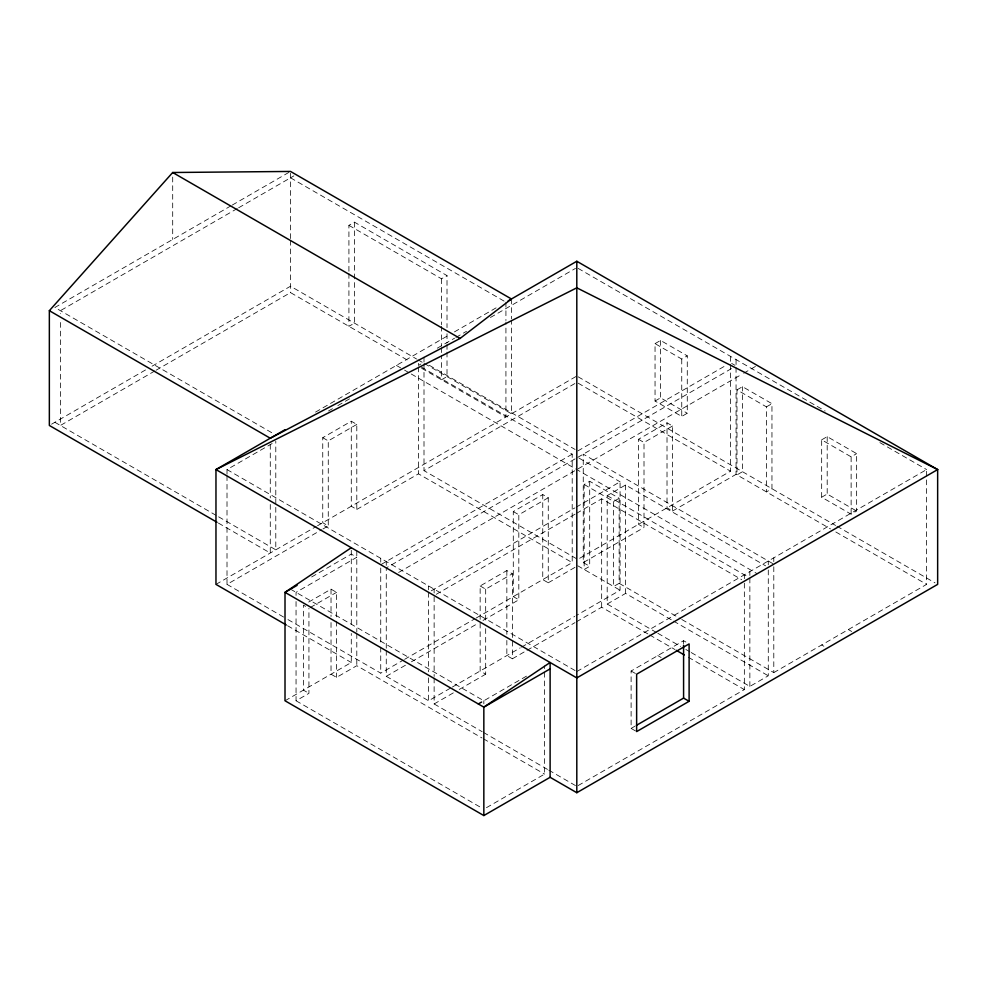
<?xml version="1.0" encoding="UTF-8"?>
<svg xmlns="http://www.w3.org/2000/svg" width="987" height="987" viewBox="0 0 987 987"><rect width="100%" height="100%" fill="white"/><g stroke="black" fill="none" stroke-linecap="round" stroke-linejoin="round"><path stroke-width="0.74" stroke-dasharray="4.93 3.7" d="M230.946 205.827L54.877 307.488L274.472 434.268M232.278 205.062L290.523 171.442L290.523 238.78M237.312 208.528L60.392 310.683L60.392 313.743M238.644 207.763L293.842 175.896M348.917 271.24L348.917 225.344L354.444 222.161L447.012 275.607L447.012 327.622M51.558 424.2L146.742 369.249M152.06 366.177L290.523 286.23L416.6 359.021M154.848 370.952L60.392 425.471L60.392 319.862M156.168 370.174L290.523 292.608L409.753 361.439M348.917 225.344L441.485 278.79L447.012 275.607M315.556 412.085L449.171 334.938M454.452 331.891L498.003 306.747M227.01 474.179L227.01 469.578L273.744 442.608M328.474 410.999L332.483 408.692M337.825 405.608L352.507 397.132M437.29 348.177L454.563 338.208M455.895 337.443L466.518 331.299M490.44 317.493L575.483 268.402M356.8 424.41L328.264 440.881L328.264 525.923L322.749 522.728L322.749 437.697L351.286 421.227L356.8 424.41L356.8 509.44L351.286 506.257L351.286 421.227M215.968 584.378L316.222 526.49M317.53 525.738L576.803 376.047M227.01 475.709L227.01 584.378L321.602 529.76M322.934 528.995L328.264 525.923M356.8 509.44L418.476 473.834L572.201 562.59L572.201 454.168L419.808 366.189M424.003 363.759L424.003 470.651L575.483 383.19M655.047 343.624L660.574 340.441L687.273 355.851L687.273 413.245L681.746 416.44L655.047 401.03L655.047 343.624L681.746 359.046L687.273 355.851M311.658 576.963L351.286 554.089L356.8 557.273L296.051 592.348L296.051 595.408M655.047 401.03L660.574 397.835L687.273 413.245M308.672 602.07L331.027 589.165L336.555 592.348L336.555 619.688M572.201 454.168L380.735 564.712L380.735 645.646M577.728 450.985L726.543 365.067M310.251 607.536L336.555 592.348M575.063 458.893L386.262 567.907L386.262 648.841M577.728 457.363L732.07 368.25M398.6 572.472L742.36 373.999M743.692 373.234L757.226 365.412M548.266 497.756L518.817 514.758L518.817 599.788L513.289 596.604L513.289 511.574L542.751 494.561L548.266 497.756L548.266 582.786L542.751 579.591L542.751 494.561M672.542 426.002L644.005 442.484L644.005 527.514L638.478 524.331L638.478 439.289L667.015 422.818L672.542 426.002L672.542 511.044L667.015 507.849L667.015 422.818M736.981 389.865L742.495 386.682L771.957 403.683L771.957 488.713L766.43 491.908L766.43 406.866L736.981 389.865L736.981 474.895L742.495 471.712L742.495 386.682M589.695 481.274L589.695 566.316L584.168 569.499L584.168 484.469L589.695 481.274L619.145 498.287L619.145 583.317L680.475 618.726M431.257 590.818L574.866 507.91M576.198 507.145L620.07 481.804L620.07 590.226L576.112 615.604M575.063 514.165L434.132 595.543L434.132 676.465M576.396 513.4L601.663 498.817L741.669 579.653M656.528 632.531L607.19 604.044L607.19 495.622L625.598 484.999L765.604 565.835M766.43 406.866L771.957 403.683M584.168 484.469L613.63 501.47L619.145 498.287M485.678 628.645L485.678 674.195L480.151 671.012L480.151 585.97L506.849 570.56L512.376 573.755L512.376 658.785L506.849 655.59L506.849 640.415M285.009 700.77L351.286 662.499L351.286 633.494M480.151 585.97L485.678 589.165L512.376 573.755M296.051 601.515L296.051 700.77L308.931 693.33L308.931 608.288M331.027 622.563L331.027 674.195L336.555 677.39L356.8 665.694L481.989 737.968M287.97 619.577L380.735 673.134L403.276 660.118M404.596 659.353L474.846 618.8M476.178 618.035L572.201 562.59M730.528 364.289L730.528 471.181L577.728 559.407L424.003 470.651M386.262 650.359L386.262 676.317L406.138 664.843M411.443 661.783L477.72 623.513M483.025 620.453L518.817 599.788M548.266 582.786L575.162 567.254M681.807 619.491L773.796 672.603L773.796 564.182L583.255 454.168L583.255 562.59L644.005 527.514M672.542 511.044L736.055 474.365L830.499 528.896M821.665 439.82L827.192 436.636L856.642 453.638L856.642 511.044L851.127 514.227L821.665 497.226L821.665 439.82L851.127 456.833L856.642 453.638M619.145 583.317L613.63 586.5L613.63 501.47M386.262 676.317L428.605 700.77L451.071 687.791M452.391 687.038L520.174 647.904M521.506 647.139L574.779 616.369M434.132 677.995L434.132 703.953L453.958 692.516M459.239 689.457L485.678 674.195M512.376 658.785L525.701 651.087M527.033 650.322L575.002 622.624M576.334 621.847L601.663 607.227L648.336 634.172M607.19 604.044L625.598 593.409L672.27 620.354M821.665 497.226L827.192 494.031L856.642 511.044M290.523 589.165L483.84 700.77L527.416 675.601M576.803 671.542L926.608 469.578L926.608 584.378L773.796 672.603M635.542 730.96L631.112 728.406L631.112 671.012L683.584 640.711L686.903 642.623M486.48 807.662L544.59 774.104L544.59 665.694M631.112 728.406L635.048 726.136M578.135 785.566L744.346 689.605L744.346 581.195M691.196 652.543L749.861 686.421L768.281 675.787L768.281 567.377M578.135 268.39L815.793 405.608M817.125 406.373L825.132 410.999M879.873 442.608L926.608 469.578M731.638 363.401L734.957 365.313M290.523 177.808L504.591 301.405M578.135 376.812L835.582 525.454M836.914 526.219L934.997 582.848M578.135 383.19L730.528 471.181M835.841 531.981L926.608 584.378M638.478 439.289L644.005 442.484M429.296 365.289L575.076 449.455M417.92 359.786L423.213 362.834M424.533 363.598L511.451 413.787L511.451 320.417M579.048 458.128L620.07 481.804M421.659 368.311L505.924 416.97L505.924 322.07M396.379 365.412L400.808 367.966M404.584 370.15L409.913 373.234M411.258 373.999L757.226 573.743M848.364 629.558L851.67 631.47M607.19 495.622L747.196 576.457M821.665 644.967L823.874 646.238M513.289 511.574L518.817 514.758M583.255 562.59L589.695 566.316M577.728 565.773L620.07 590.226M673.603 621.131L768.281 675.787M322.749 437.697L328.264 440.881M657.86 633.296L680.524 646.386M685.854 649.471L689.864 651.778M649.668 634.949L674.997 649.569M688.334 657.268L744.346 689.605M657.811 655.59L661.13 657.502M631.112 671.012L635.542 673.553M227.01 469.578L575.47 670.765M54.877 422.288L217.288 516.053M218.62 516.83L275.792 549.833L275.792 441.164M218.374 523.061L270.278 553.028L270.278 504.049M305.625 606.376L303.416 605.105L303.416 690.135L308.931 693.33M227.01 584.378L286.649 618.812M434.132 703.953L482.137 731.675M483.47 732.44L547.477 769.391M548.809 770.168L575.47 785.566M287.599 625.746L351.286 662.499M483.322 738.745L544.59 774.104M296.051 700.77L482.507 808.415M851.127 456.833L851.127 514.227M827.192 436.636L827.192 494.031M773.796 557.803L773.796 561.628M768.281 560.998L768.281 564.823M749.861 571.621L749.861 575.446M749.861 578L749.861 686.421M744.346 574.816L744.346 578.641M736.055 359.576L736.055 364.672M736.055 367.472L736.055 474.365M730.528 356.381L730.528 362.76M683.584 640.711L683.584 643.734M681.746 359.046L681.746 416.44M660.574 340.441L660.574 397.835M625.598 484.999L625.598 593.409M601.663 498.817L601.663 607.227M511.451 298.987L511.451 318.887M506.849 570.56L506.849 634.333M505.924 302.17L505.924 320.541M485.678 589.165L485.678 622.563M483.84 700.77L483.84 703.817M447.012 333.742L447.012 342.921M447.012 344.451L447.012 350.57M447.012 352.1L447.012 376.578L441.485 379.773L441.485 355.295M441.485 278.79L441.485 324.686M441.485 326.216L441.485 346.104M441.485 347.634L441.485 353.765M434.132 589.165L434.132 592.99M428.605 585.97L428.605 589.794M428.605 592.348L428.605 671.752M428.605 677.859L428.605 700.77M424.003 357.134L424.003 362.229L418.476 365.424L418.476 360.317M418.476 366.942L418.476 473.834M386.262 561.529L386.262 565.354M380.735 558.334L380.735 562.158M380.735 647.176L380.735 673.134M356.8 550.894L356.8 632.099M356.8 633.629L356.8 665.694M354.432 222.149L354.444 323.131L348.917 326.327L348.917 272.77M351.286 550.265L351.286 627.387M336.555 621.205L336.555 677.39M331.027 589.165L331.027 616.493M290.523 240.31L290.523 292.608M270.278 444.347L270.278 497.917M172.7 177.068L172.7 239.459"/><path stroke-width="1.48" d="M49.35 310.683L172.7 172.503L290.523 171.442L511.451 298.987L460.09 338.43L270.278 438.228L49.35 310.683L49.35 425.471L217.041 522.283M351.286 547.711L285.009 592.348L285.009 700.77L483.84 815.558L550.117 777.3L576.803 792.709L937.65 584.378L937.65 469.578L576.803 261.259L508.132 300.899M285.07 429.678L215.968 469.578L215.968 584.378L286.279 624.968M290.523 589.165L285.009 592.348L483.84 707.148L550.117 668.878M291.844 588.4L297.124 585.353M478.313 703.953L481.631 702.041M636.368 725.371L683.584 698.105L689.111 701.301L689.111 643.906L636.64 674.195L636.64 731.589L689.111 701.301M172.7 172.503L460.09 338.43M676.329 650.347L684.336 654.961M683.584 645.239L683.584 698.105M576.803 261.259L576.803 792.709M550.117 777.3L550.117 662.499L483.84 707.148L483.84 815.558M937.65 469.578L576.803 677.909L215.968 469.578L576.803 287.822L937.65 469.578"/></g></svg>
